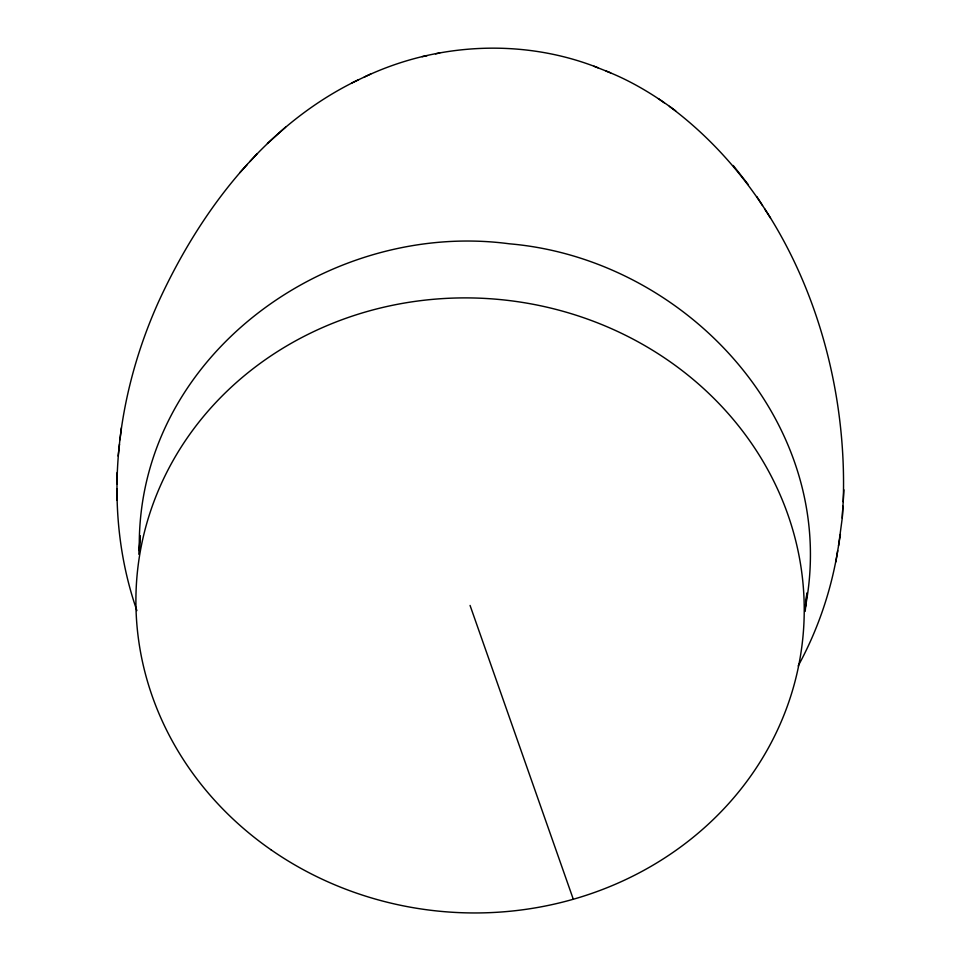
<?xml version="1.0" encoding="UTF-8"?>
<svg xmlns="http://www.w3.org/2000/svg" width="961" height="961" viewBox="0 0 961 961"><rect width="100%" height="100%" fill="white"/><g stroke="black" fill="none" stroke-linecap="round" stroke-linejoin="round"><path stroke-width="1.44" d="M136.894 610.607C101.926 510.063 115.404 397.638 158.577 301.754C200.561 210.303 265.981 124.005 358.585 79.727M843.217 501.798C848.479 354.297 790.206 196.26 669.385 106.371M117.014 500.297L117.098 488.861M117.11 483.936L117.182 472.452M838.533 545.788L842.244 518.171L842.929 506.171M842.244 518.171L843.89 489.822M138.804 554.281L140.222 535.818L139.333 550.881C135.201 358.117 326.824 219.516 509.294 243.794C686.875 258.869 840.971 425.206 805.234 607.965L806.928 592.973L805.186 611.412M118.143 456.091L119.524 444.15M119.981 439.802L121.35 427.873M798.171 665.925C817.739 630.116 831.109 590.895 837.704 550.641M835.842 561.921L840.419 534.46M249.944 161.556L257.092 153.736M239.914 172.56L247.313 164.463M285.621 127.104L267.434 143.477M364.291 77.06C436.642 42.692 523.192 38.212 597.946 67.75M351.594 83.066L370.766 73.973M422.179 56.675L426.984 55.714M435.549 53.828L439.694 53.011M606.067 71.066C631.077 80.844 654.189 94.899 675.703 110.851M594.006 66.237L610.643 72.832M658.357 98.623L664.207 102.779M748.355 184.716L733.219 165.484M756.8 196.585L762.505 205.498M764.608 208.813L770.518 218.051M470.061 605.43L573.297 899.244M271.05 849.812A334.356 307.328 4.9 0 0 802.051 644.903A334.356 307.328 4.9 0 0 337.083 321.563A334.356 307.328 4.9 0 0 271.05 849.812"/></g></svg>
